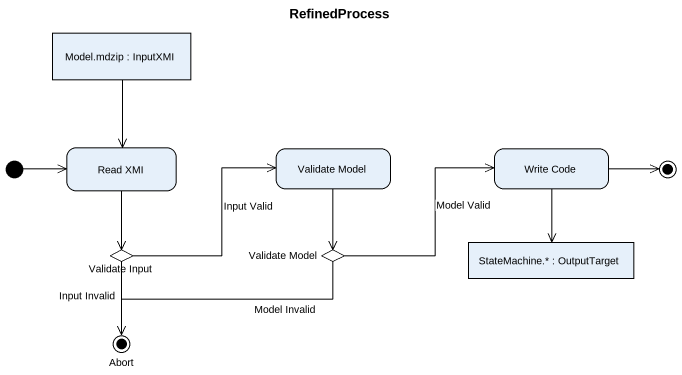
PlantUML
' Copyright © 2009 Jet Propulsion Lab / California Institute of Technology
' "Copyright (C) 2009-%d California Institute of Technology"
@startuml
title RefinedProcess
hide empty description
state "Model.mdzip : InputXMI" as Model_mdzip <<object>>
state "Read XMI" as Read_XMI
state "Validate Model" as Validate_Model
state "Write Code" as Write_Code
state final1 <<end>>
state "Validate Input" as Validate_Input <<choice>>
state "Validate Model" as Validate_Model_2 <<choice>>
state "StateMachine.* : OutputTarget" as StateMachine <<object>>
state Abort <<end>>
[*] -right-> Read_XMI
Model_mdzip --> Read_XMI
Read_XMI --> Validate_Input
Validate_Model --> Validate_Model_2
Write_Code -right-> final1
Write_Code --> StateMachine
Validate_Input -right-> Validate_Model : Input Valid
Validate_Input --> Abort : Input Invalid
Validate_Model_2 -right-> Write_Code : Model Valid
Validate_Model_2 -left-> Abort : Model Invalid
@enduml
